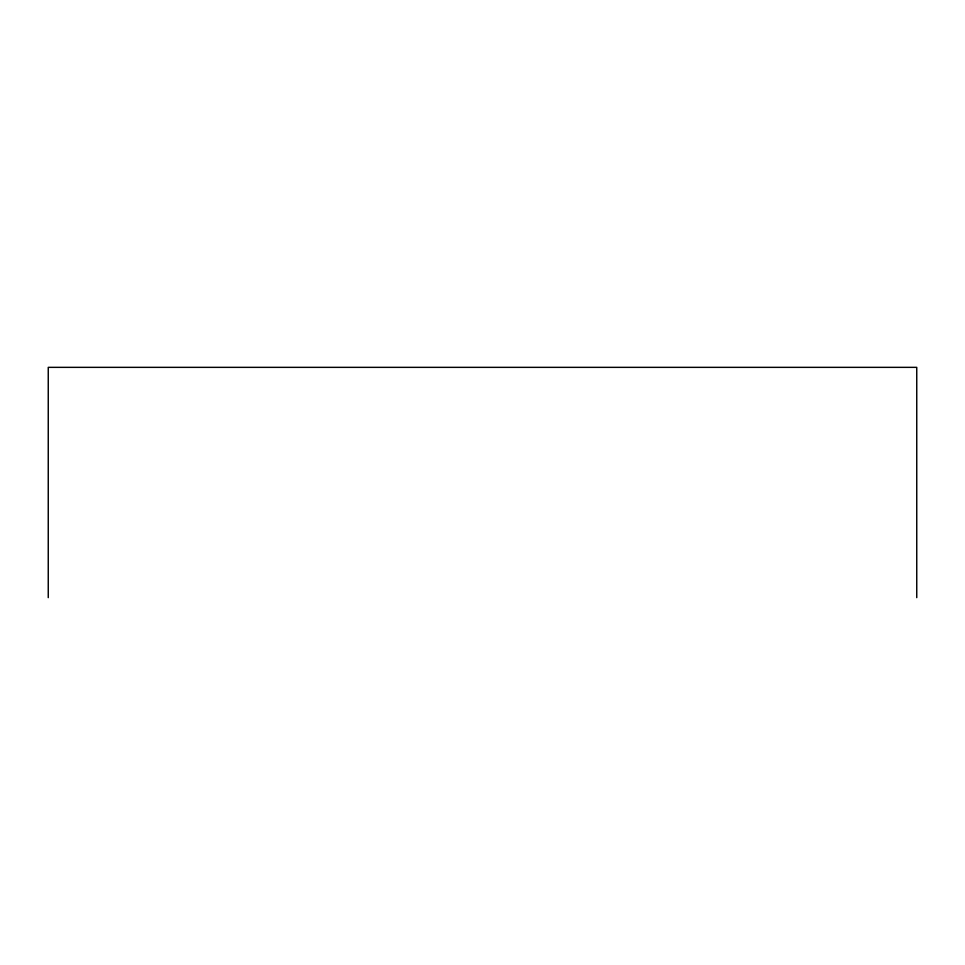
<?xml version="1.0" encoding="UTF-8"?>
<svg xmlns="http://www.w3.org/2000/svg" width="965" height="965" viewBox="0 0 965 965"><rect width="100%" height="100%" fill="white"/><g stroke="black" fill="none" stroke-linecap="round" stroke-linejoin="round"><path stroke-width="1.45" d="M916.75 597.649L916.75 367.351L48.25 367.351L48.25 597.649"/></g></svg>
